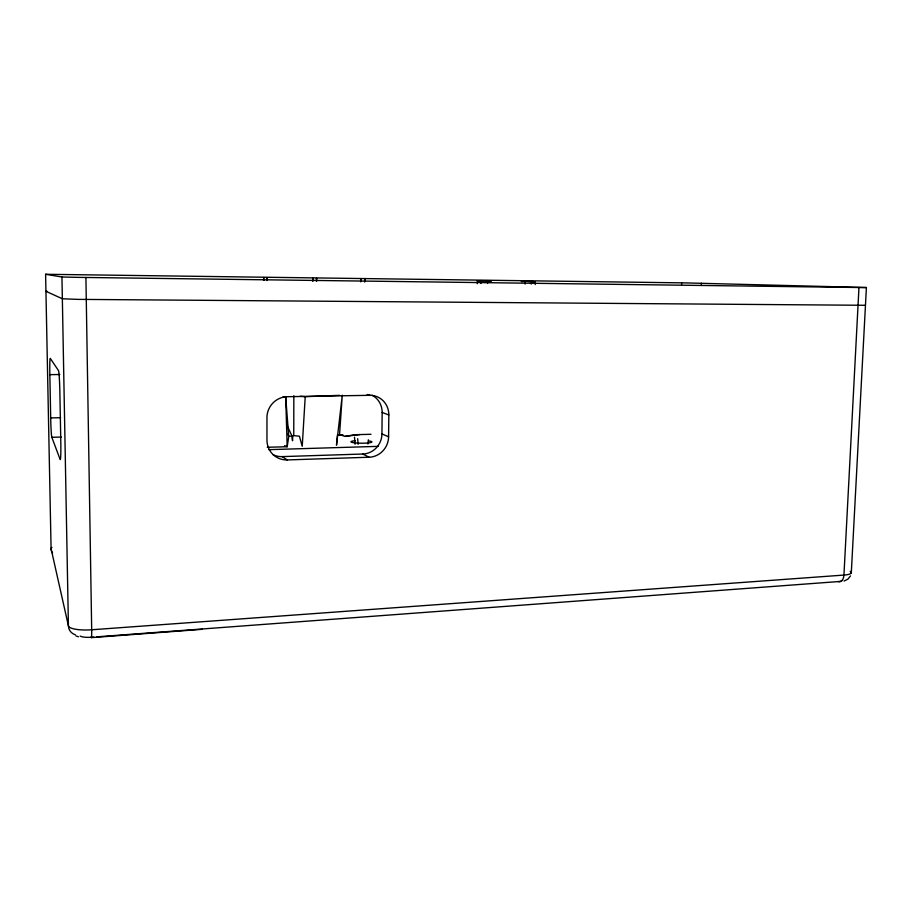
<?xml version="1.0" encoding="UTF-8"?>
<svg xmlns="http://www.w3.org/2000/svg" width="912" height="912" viewBox="0 0 912 912"><rect width="100%" height="100%" fill="white"/><g stroke="black" fill="none" stroke-linecap="round" stroke-linejoin="round"><path stroke-width="1.37" d="M339.526 395.329L305.224 396.686L302.225 446.299L299.41 436.221L293.755 435.605L293.835 395.717M273.007 454.666A20.246 19.676 -52.2 0 0 282.15 456.616L362.794 454.028A19.779 18.913 -64.5 0 0 381.946 433.93L382.151 412.452A19.813 18.992 -67.8 0 0 372.05 395.192M282.15 456.616L287.246 459.933L369.143 457.231A20.121 19.198 -64.7 0 0 388.592 436.78L388.831 414.96A20.144 19.289 -67.9 0 0 369.702 395.318L367.137 394.451M535.253 284.567L535.287 281.74L526.281 281.363M487.532 283.495L487.578 280.657L477.352 280.896L477.261 283.735M531.229 284.088L531.286 281.238M480.932 283.472L481 280.634L491.283 281.158L487.578 280.657M525.152 284.077L525.232 281.227L535.287 281.74M292.684 436.552L292.547 440.724L291.703 435.526M681.606 284.624L681.663 282.845L685.391 282.902L866.4 287.542L851.306 572.839M701.328 285L701.396 283.21M263.568 280.315L263.705 277.499L263.864 280.315M312.702 280.987L312.85 278.171L312.998 281.01M866.4 287.542L858.967 287.508L843.942 575.073A8.698 5.198 82.4 0 1 838.208 581.594L96.752 636.838M266.954 280.463L267.113 277.613L267.25 280.451M360.628 281.637L360.787 278.821L360.924 281.66M316.384 281.124L316.544 278.285L316.681 281.124M364.583 281.774L364.754 278.935L364.88 281.774M339.549 434.579L342.274 395.227L336.505 445.159L337.497 435.195L339.549 434.579L345.021 436.392L359.738 434.591M367.901 444.019L368.345 439.789M850.497 575.905L847.898 579.154L844.022 581.047M293.755 435.605L288.751 436.506L287.189 446.743L267.25 447.268M865.294 305.292L77.839 299.375L62.347 298.771L45.942 291.304L46.911 291.202M345.021 436.392L354.905 434.716L370.99 434.283M91.28 637.648L202.407 629.314M80.165 636.063A10.83 2.816 -3.4 0 0 91.075 637.26L93.913 637.055M477.352 280.896L481 280.634M525.232 281.227L521.288 281.477L523.784 281.42M75.468 634.855A10.99 10.112 -22.8 0 1 68.411 625.837L51.083 548.739L45.6 274.284L681.663 282.845M268.766 449.662L378.309 446.356M337.486 435.024L342.98 434.876M51.836 437.304L60.135 459.466A19.859 0.98 88.6 0 0 60.808 442.343L59.861 392.24A19.95 0.992 88.7 0 0 58.448 370.523L50.285 358.382A17.681 0.775 88.7 0 0 49.841 374.638L50.696 417.913A17.59 0.764 88.6 0 0 51.836 437.304L61.309 437.053M50.696 417.913L60.614 417.707M369.702 395.318L287.337 396.709A20.611 20.087 -56.7 0 0 266.954 417.639L266.965 440.165A20.6 19.984 -52.9 0 0 287.246 459.933M282.937 397.062L285.695 397.016L288.751 436.506L287.736 433.85M49.841 374.638L59.793 374.524M367.502 395.318L370.306 395.329M45.6 274.284L61.948 276.997L77.463 277.362L858.967 287.508M300.162 396.253L305.224 396.686M78.489 636.793L75.981 635.938M382.151 412.452L388.831 414.96M284.647 445.683L287.189 446.743L285.695 397.016M381.946 433.93L388.592 436.78M362.794 454.028L369.143 457.231M287.702 426.85L291.829 435.662M354.483 437.179L355.11 444.19M357.664 438.661L358.108 444.281M61.948 276.997L68.411 625.837A21.694 5.483 -3.3 0 0 91.69 629.77L843.942 575.073A17.898 3.659 4.5 0 0 850.201 571.3M85.91 277.487L91.69 629.77A10.636 0.718 88 0 1 91.075 637.26M52.007 547.439A17.146 3.386 -2.5 0 0 51.083 548.739A8.63 8.06 -16.6 0 0 52.577 553.105M841.901 580.431A8.938 1.881 4.6 0 1 838.208 581.594M369.098 440.975A10.522 1.368 0.4 0 1 368.254 442.947A10.522 1.368 0.4 0 1 353.104 442.628A10.522 1.368 0.4 0 1 355.429 440.69"/></g></svg>
